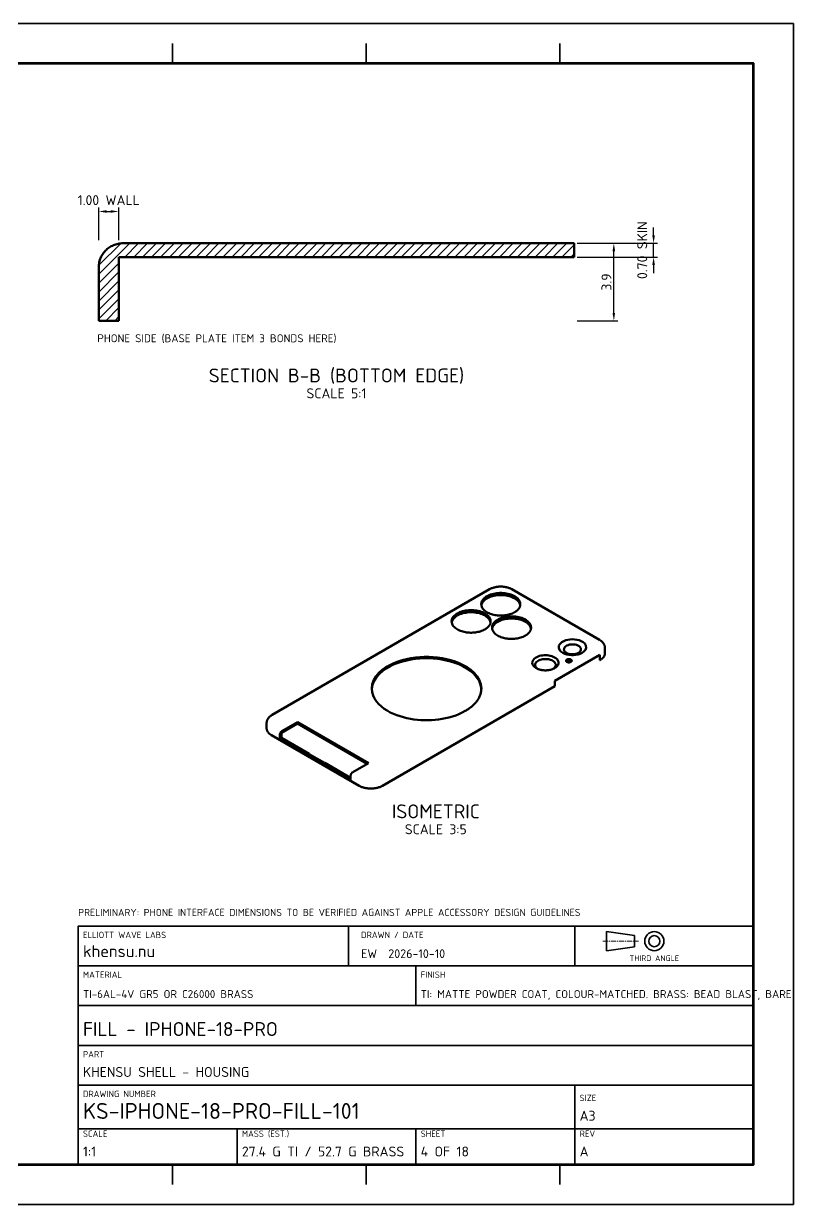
# Model space of a CAD drawing. Header units: millimetres. Extents: x 0 to 420, y 0 to 297.
# Drawn here: x 226.3 to 420, y 0 to 297 of the extents above; entities that cross this region are included whole.
import ezdxf
from ezdxf.enums import TextEntityAlignment as Align

# ---------------------------------------------------------------- set-up
doc = ezdxf.new("R2010")
doc.units = ezdxf.units.MM
doc.header["$LTSCALE"] = 0.4
doc.linetypes.add('CENTER', pattern=[5.08, 3.175, -0.635, 0.635, -0.635])
for name, color, linetype, lineweight in [('BORDER', 7, 'CONTINUOUS', 70), ('CENTER', 1, 'CENTER', 18), ('DIM', 4, 'CONTINUOUS', 18), ('HATCH', 8, 'CONTINUOUS', 13), ('OUTLINE', 7, 'CONTINUOUS', 50), ('SECTION', 7, 'CONTINUOUS', 50), ('TEXT', 7, 'CONTINUOUS', 25), ('TITLE', 7, 'CONTINUOUS', 35)]:
    doc.layers.add(name, color=color, linetype=linetype, lineweight=lineweight)
doc.styles.add('KHENSU', font='isocpeur.ttf')
doc.dimstyles.new('KHENSU', dxfattribs={"dimtxt": 2.5, "dimasz": 2, "dimexe": 1, "dimexo": 0.8, "dimgap": 0.6, "dimtad": 1, "dimdsep": 46, "dimtxsty": 'KHENSU', "dimcen": -1.5, "dimclrd": 4, "dimclre": 4, "dimclrt": 7, "dimazin": 3, "dimtfac": 1, "dimtmove": 2, "dimatfit": 3})

msp = doc.modelspace()

# ---------------------------------------------------------------- hatches: boundary and pattern name
at = {"layer": 'HATCH'}
h = msp.add_hatch(dxfattribs=at)
h.set_pattern_fill('ANSI31', color=8, scale=0.5)
h.paths.add_polyline_path([(364.811, 241.75), (364.811, 240.912), (364.811, 240.074), (364.811, 239.236), (364.811, 238.399), (364.122, 238.25), (363.284, 238.25), (362.446, 238.25), (361.609, 238.25), (360.771, 238.25), (359.933, 238.25), (359.095, 238.25), (358.257, 238.25), (357.419, 238.25), (356.581, 238.25), (355.744, 238.25), (354.906, 238.25), (354.068, 238.25), (353.23, 238.25), (352.392, 238.25), (351.554, 238.25), (350.716, 238.25), (349.879, 238.25), (349.041, 238.25), (348.203, 238.25), (347.365, 238.25), (346.527, 238.25), (345.689, 238.25), (344.851, 238.25), (344.014, 238.25), (343.176, 238.25), (342.338, 238.25), (341.5, 238.25), (340.662, 238.25), (339.824, 238.25), (338.986, 238.25), (338.149, 238.25), (337.311, 238.25), (336.473, 238.25), (335.635, 238.25), (334.797, 238.25), (333.959, 238.25), (333.121, 238.25), (332.284, 238.25), (331.446, 238.25), (330.608, 238.25), (329.77, 238.25), (328.932, 238.25), (328.094, 238.25), (327.256, 238.25), (326.418, 238.25), (325.581, 238.25), (324.743, 238.25), (323.905, 238.25), (323.067, 238.25), (322.229, 238.25), (321.391, 238.25), (320.553, 238.25), (319.716, 238.25), (318.878, 238.25), (318.04, 238.25), (317.202, 238.25), (316.364, 238.25), (315.526, 238.25), (314.688, 238.25), (313.851, 238.25), (313.013, 238.25), (312.175, 238.25), (311.337, 238.25), (310.499, 238.25), (309.661, 238.25), (308.823, 238.25), (307.986, 238.25), (307.148, 238.25), (306.31, 238.25), (305.472, 238.25), (304.634, 238.25), (303.796, 238.25), (302.958, 238.25), (302.121, 238.25), (301.283, 238.25), (300.445, 238.25), (299.607, 238.25), (298.769, 238.25), (297.931, 238.25), (297.093, 238.25), (296.256, 238.25), (295.418, 238.25), (294.58, 238.25), (293.742, 238.25), (292.904, 238.25), (292.066, 238.25), (291.228, 238.25), (290.391, 238.25), (289.553, 238.25), (288.715, 238.25), (287.877, 238.25), (287.039, 238.25), (286.201, 238.25), (285.363, 238.25), (284.526, 238.25), (283.688, 238.25), (282.85, 238.25), (282.012, 238.25), (281.174, 238.25), (280.336, 238.25), (279.498, 238.25), (278.661, 238.25), (277.823, 238.25), (276.985, 238.25), (276.147, 238.25), (275.309, 238.25), (274.471, 238.25), (273.633, 238.25), (272.796, 238.25), (271.958, 238.25), (271.12, 238.25), (270.282, 238.25), (269.444, 238.25), (268.606, 238.25), (267.768, 238.25), (266.931, 238.25), (266.093, 238.25), (265.255, 238.25), (264.417, 238.25), (263.579, 238.25), (262.741, 238.25), (261.903, 238.25), (261.066, 238.25), (260.228, 238.25), (259.39, 238.25), (258.552, 238.25), (257.714, 238.25), (256.876, 238.25), (256.038, 238.25), (255.201, 238.25), (254.363, 238.25), (253.525, 238.25), (252.687, 238.25), (251.849, 238.25), (251.011, 238.25), (250.252, 238.171), (250.252, 237.333), (250.252, 236.495), (250.252, 235.658), (250.252, 234.82), (250.252, 233.982), (250.252, 233.144), (250.252, 232.306), (250.252, 231.468), (250.252, 230.63), (250.252, 229.793), (250.252, 228.955), (250.252, 228.117), (250.252, 227.279), (250.252, 226.441), (250.252, 225.603), (250.252, 224.765), (250.252, 223.928), (250.252, 223.09), (250.252, 222.252), (249.416, 222.25), (248.578, 222.25), (247.741, 222.25), (246.903, 222.25), (246.065, 222.25), (245.227, 222.25), (245.189, 223.049), (245.189, 223.887), (245.189, 224.725), (245.189, 225.563), (245.189, 226.401), (245.189, 227.239), (245.189, 228.077), (245.189, 228.914), (245.189, 229.752), (245.189, 230.59), (245.189, 231.428), (245.189, 232.266), (245.189, 233.104), (245.189, 233.942), (245.189, 234.779), (245.189, 235.617), (245.23, 236.454), (245.388, 237.276), (245.659, 238.068), (246.039, 238.814), (246.519, 239.5), (247.09, 240.112), (247.74, 240.639), (248.457, 241.072), (249.226, 241.403), (250.033, 241.626), (250.863, 241.737), (251.701, 241.75), (252.538, 241.75), (253.376, 241.75), (254.214, 241.75), (255.052, 241.75), (255.89, 241.75), (256.728, 241.75), (257.566, 241.75), (258.403, 241.75), (259.241, 241.75), (260.079, 241.75), (260.917, 241.75), (261.755, 241.75), (262.593, 241.75), (263.431, 241.75), (264.268, 241.75), (265.106, 241.75), (265.944, 241.75), (266.782, 241.75), (267.62, 241.75), (268.458, 241.75), (269.296, 241.75), (270.133, 241.75), (270.971, 241.75), (271.809, 241.75), (272.647, 241.75), (273.485, 241.75), (274.323, 241.75), (275.161, 241.75), (275.998, 241.75), (276.836, 241.75), (277.674, 241.75), (278.512, 241.75), (279.35, 241.75), (280.188, 241.75), (281.026, 241.75), (281.863, 241.75), (282.701, 241.75), (283.539, 241.75), (284.377, 241.75), (285.215, 241.75), (286.053, 241.75), (286.891, 241.75), (287.728, 241.75), (288.566, 241.75), (289.404, 241.75), (290.242, 241.75), (291.08, 241.75), (291.918, 241.75), (292.756, 241.75), (293.593, 241.75), (294.431, 241.75), (295.269, 241.75), (296.107, 241.75), (296.945, 241.75), (297.783, 241.75), (298.621, 241.75), (299.458, 241.75), (300.296, 241.75), (301.134, 241.75), (301.972, 241.75), (302.81, 241.75), (303.648, 241.75), (304.486, 241.75), (305.323, 241.75), (306.161, 241.75), (306.999, 241.75), (307.837, 241.75), (308.675, 241.75), (309.513, 241.75), (310.351, 241.75), (311.188, 241.75), (312.026, 241.75), (312.864, 241.75), (313.702, 241.75), (314.54, 241.75), (315.378, 241.75), (316.216, 241.75), (317.053, 241.75), (317.891, 241.75), (318.729, 241.75), (319.567, 241.75), (320.405, 241.75), (321.243, 241.75), (322.081, 241.75), (322.918, 241.75), (323.756, 241.75), (324.594, 241.75), (325.432, 241.75), (326.27, 241.75), (327.108, 241.75), (327.946, 241.75), (328.784, 241.75), (329.621, 241.75), (330.459, 241.75), (331.297, 241.75), (332.135, 241.75), (332.973, 241.75), (333.811, 241.75), (334.649, 241.75), (335.486, 241.75), (336.324, 241.75), (337.162, 241.75), (338, 241.75), (338.838, 241.75), (339.676, 241.75), (340.514, 241.75), (341.351, 241.75), (342.189, 241.75), (343.027, 241.75), (343.865, 241.75), (344.703, 241.75), (345.541, 241.75), (346.379, 241.75), (347.216, 241.75), (348.054, 241.75), (348.892, 241.75), (349.73, 241.75), (350.568, 241.75), (351.406, 241.75), (352.244, 241.75), (353.081, 241.75), (353.919, 241.75), (354.757, 241.75), (355.595, 241.75), (356.433, 241.75), (357.271, 241.75), (358.109, 241.75), (358.946, 241.75), (359.784, 241.75), (360.622, 241.75), (361.46, 241.75), (362.298, 241.75), (363.136, 241.75), (363.974, 241.75), (364.811, 241.75)])

# ---------------------------------------------------------------- linework, layer by layer
at = {"layer": 'BORDER'}
msp.add_lwpolyline([(20, 10), (410, 10), (410, 287), (20, 287)], close=True, dxfattribs=at)
at = {"layer": 'CENTER'}
msp.add_line((372, 66.2), (381, 66.2), dxfattribs=at)
at = {"layer": 'OUTLINE'}
for p, q in [((343.535, 154.709), (288.805, 123.111)), ((371.195, 141.996), (349.176, 154.709)), ((372.575, 139.952), (372.575, 138.629)), ((359.958, 131.714), (371.273, 138.247)), ((371.263, 138.19), (371.263, 136.868)), ((371.263, 136.868), (371.345, 136.915)), ((359.971, 131.671), (359.971, 130.348)), ((316.614, 105.316), (359.971, 130.348)), ((287.425, 121.066), (287.425, 119.744)), ((291.18, 118.629), (295.21, 120.956)), ((291.265, 119.021), (295.21, 121.299)), ((295.21, 120.956), (295.21, 121.299)), ((295.21, 121.299), (313.029, 111.011)), ((295.21, 120.956), (312.732, 110.84)), ((288.655, 118.029), (310.675, 105.316)), ((290.756, 118.139), (290.756, 117.11)), ((291.18, 117.355), (290.756, 117.11)), ((290.756, 117.11), (297.714, 113.093)), ((291.18, 118.629), (291.18, 117.355)), ((291.18, 117.355), (298.138, 113.338)), ((298.138, 113.338), (297.714, 113.093)), ((297.714, 113.02), (298.138, 113.265)), ((297.714, 113.02), (297.714, 113.093)), ((301.617, 110.766), (297.714, 113.02)), ((298.138, 113.265), (298.138, 113.338)), ((301.977, 111.048), (298.138, 113.265)), ((301.617, 110.84), (302.041, 111.085)), ((301.617, 110.84), (308.575, 106.823)), ((301.617, 110.84), (301.617, 110.766)), ((302.041, 111.085), (308.575, 107.313)), ((313.029, 111.011), (309.084, 108.733)), ((308.575, 106.823), (308.575, 107.851))]:
    msp.add_line(p, q, dxfattribs=at)
for points in [[(349.176, 154.709), (349.01, 154.8), (348.84, 154.883), (348.667, 154.96), (348.491, 155.029), (348.312, 155.092), (348.131, 155.148), (347.949, 155.198), (347.764, 155.242), (347.579, 155.28), (347.393, 155.313), (347.205, 155.34), (347.017, 155.361), (346.828, 155.377), (346.639, 155.388), (346.45, 155.393), (346.261, 155.393), (346.071, 155.388), (345.882, 155.377), (345.694, 155.361), (345.506, 155.34), (345.318, 155.313), (345.132, 155.28), (344.946, 155.242), (344.762, 155.198), (344.58, 155.148), (344.399, 155.092), (344.22, 155.029), (344.044, 154.96), (343.871, 154.883), (343.701, 154.8), (343.535, 154.709)], [(351.275, 150.95), (351.227, 151.347), (351.09, 151.722), (350.882, 152.063), (350.621, 152.366), (350.321, 152.631), (349.994, 152.862), (349.647, 153.061), (349.285, 153.232), (348.912, 153.377), (348.531, 153.498), (348.143, 153.597), (347.75, 153.674), (347.354, 153.732), (346.955, 153.77), (346.556, 153.788), (346.155, 153.788), (345.755, 153.77), (345.357, 153.732), (344.961, 153.674), (344.568, 153.597), (344.18, 153.498), (343.799, 153.377), (343.425, 153.232), (343.064, 153.061), (342.717, 152.862), (342.39, 152.631), (342.09, 152.366), (341.829, 152.063), (341.62, 151.722), (341.484, 151.347), (341.435, 150.95)], [(351.253, 150.681), (351.15, 151.049), (350.975, 151.389), (350.745, 151.694), (350.474, 151.965), (350.174, 152.202), (349.853, 152.409), (349.515, 152.589), (349.164, 152.743), (348.805, 152.875), (348.438, 152.985), (348.066, 153.075), (347.69, 153.145), (347.31, 153.198), (346.929, 153.232), (346.547, 153.25), (346.164, 153.25), (345.782, 153.232), (345.4, 153.198), (345.021, 153.145), (344.645, 153.075), (344.273, 152.985), (343.906, 152.875), (343.546, 152.743), (343.196, 152.589), (342.858, 152.409), (342.536, 152.202), (342.236, 151.965), (341.966, 151.694), (341.736, 151.389), (341.561, 151.049), (341.458, 150.681)], [(343.808, 146.639), (343.76, 147.036), (343.623, 147.411), (343.415, 147.752), (343.154, 148.055), (342.854, 148.32), (342.527, 148.551), (342.18, 148.75), (341.818, 148.921), (341.445, 149.066), (341.064, 149.187), (340.676, 149.286), (340.283, 149.363), (339.887, 149.421), (339.488, 149.458), (339.088, 149.477), (338.688, 149.477), (338.288, 149.458), (337.89, 149.421), (337.494, 149.363), (337.101, 149.286), (336.713, 149.187), (336.332, 149.066), (335.958, 148.921), (335.597, 148.75), (335.249, 148.551), (334.923, 148.32), (334.623, 148.055), (334.362, 147.752), (334.153, 147.411), (334.016, 147.036), (333.968, 146.639)], [(343.786, 146.37), (343.683, 146.738), (343.508, 147.078), (343.278, 147.383), (343.007, 147.654), (342.707, 147.891), (342.385, 148.098), (342.047, 148.278), (341.697, 148.432), (341.338, 148.564), (340.971, 148.674), (340.599, 148.764), (340.223, 148.834), (339.843, 148.887), (339.462, 148.921), (339.08, 148.939), (338.697, 148.939), (338.314, 148.921), (337.933, 148.887), (337.554, 148.834), (337.178, 148.764), (336.806, 148.674), (336.439, 148.564), (336.079, 148.432), (335.729, 148.278), (335.391, 148.098), (335.069, 147.891), (334.769, 147.654), (334.499, 147.383), (334.269, 147.078), (334.094, 146.738), (333.991, 146.37)], [(341.435, 150.95), (341.466, 150.635), (341.554, 150.331), (341.691, 150.046), (341.869, 149.784), (342.078, 149.547), (342.311, 149.332), (342.563, 149.14), (342.83, 148.969), (343.107, 148.817), (343.394, 148.682), (343.688, 148.563), (343.987, 148.46), (344.291, 148.372), (344.599, 148.297), (344.91, 148.235), (345.223, 148.186), (345.537, 148.149), (345.853, 148.124), (346.17, 148.112), (346.487, 148.111), (346.803, 148.121), (347.119, 148.144), (347.434, 148.179), (347.747, 148.226), (348.059, 148.285), (348.367, 148.358), (348.672, 148.444), (348.972, 148.545), (349.267, 148.66), (349.555, 148.792), (349.834, 148.942)], [(349.834, 148.942), (349.906, 148.984), (349.977, 149.028), (350.048, 149.073), (350.117, 149.119), (350.185, 149.167), (350.253, 149.217), (350.319, 149.267), (350.384, 149.32), (350.448, 149.374), (350.51, 149.429), (350.571, 149.486), (350.631, 149.545), (350.689, 149.605), (350.745, 149.667), (350.799, 149.731), (350.851, 149.796), (350.901, 149.863), (350.948, 149.932), (350.993, 150.002), (351.035, 150.074), (351.075, 150.148), (351.111, 150.223), (351.144, 150.299), (351.174, 150.377), (351.201, 150.457), (351.223, 150.537), (351.242, 150.618), (351.256, 150.701), (351.267, 150.783), (351.273, 150.867), (351.275, 150.95)], [(333.968, 146.639), (333.999, 146.324), (334.087, 146.02), (334.224, 145.735), (334.402, 145.473), (334.611, 145.236), (334.844, 145.021), (335.096, 144.829), (335.362, 144.658), (335.64, 144.506), (335.927, 144.371), (336.221, 144.252), (336.52, 144.149), (336.824, 144.061), (337.132, 143.986), (337.443, 143.924), (337.756, 143.875), (338.07, 143.838), (338.386, 143.813), (338.703, 143.801), (339.02, 143.8), (339.336, 143.81), (339.652, 143.833), (339.967, 143.868), (340.28, 143.915), (340.591, 143.974), (340.9, 144.047), (341.205, 144.133), (341.505, 144.234), (341.8, 144.349), (342.088, 144.481), (342.367, 144.631)], [(342.367, 144.631), (342.439, 144.673), (342.51, 144.717), (342.581, 144.762), (342.65, 144.808), (342.718, 144.856), (342.786, 144.906), (342.852, 144.956), (342.917, 145.009), (342.981, 145.063), (343.043, 145.118), (343.104, 145.175), (343.164, 145.234), (343.222, 145.294), (343.278, 145.356), (343.332, 145.419), (343.384, 145.485), (343.434, 145.552), (343.481, 145.62), (343.526, 145.691), (343.568, 145.763), (343.608, 145.836), (343.644, 145.912), (343.677, 145.988), (343.707, 146.066), (343.733, 146.146), (343.756, 146.226), (343.775, 146.307), (343.789, 146.39), (343.8, 146.472), (343.806, 146.556), (343.808, 146.639)], [(353.991, 145.071), (353.943, 145.468), (353.806, 145.843), (353.597, 146.184), (353.336, 146.487), (353.036, 146.753), (352.71, 146.983), (352.362, 147.183), (352.001, 147.353), (351.627, 147.498), (351.246, 147.619), (350.858, 147.718), (350.465, 147.795), (350.069, 147.853), (349.671, 147.891), (349.271, 147.91), (348.871, 147.91), (348.471, 147.891), (348.072, 147.853), (347.676, 147.795), (347.283, 147.718), (346.895, 147.619), (346.514, 147.498), (346.141, 147.353), (345.779, 147.183), (345.432, 146.983), (345.105, 146.753), (344.805, 146.487), (344.544, 146.184), (344.336, 145.843), (344.199, 145.468), (344.151, 145.071)], [(353.968, 144.802), (353.865, 145.17), (353.69, 145.51), (353.46, 145.815), (353.19, 146.086), (352.89, 146.323), (352.568, 146.531), (352.23, 146.71), (351.88, 146.865), (351.52, 146.996), (351.153, 147.106), (350.781, 147.196), (350.405, 147.267), (350.026, 147.319), (349.645, 147.354), (349.262, 147.371), (348.879, 147.371), (348.497, 147.354), (348.116, 147.319), (347.736, 147.267), (347.36, 147.196), (346.988, 147.106), (346.621, 146.996), (346.262, 146.865), (345.912, 146.71), (345.574, 146.531), (345.252, 146.323), (344.952, 146.086), (344.681, 145.815), (344.451, 145.51), (344.276, 145.17), (344.173, 144.802)], [(344.151, 145.071), (344.181, 144.757), (344.269, 144.453), (344.406, 144.168), (344.584, 143.906), (344.793, 143.668), (345.027, 143.454), (345.278, 143.262), (345.545, 143.09), (345.822, 142.938), (346.109, 142.803), (346.403, 142.685), (346.702, 142.582), (347.007, 142.493), (347.314, 142.418), (347.625, 142.356), (347.938, 142.307), (348.253, 142.27), (348.569, 142.246), (348.885, 142.233), (349.202, 142.232), (349.519, 142.243), (349.834, 142.265), (350.149, 142.3), (350.463, 142.347), (350.774, 142.406), (351.082, 142.479), (351.387, 142.565), (351.687, 142.666), (351.982, 142.782), (352.27, 142.914), (352.55, 143.063)], [(352.55, 143.063), (352.622, 143.105), (352.693, 143.149), (352.763, 143.194), (352.832, 143.241), (352.901, 143.288), (352.968, 143.338), (353.034, 143.389), (353.099, 143.441), (353.163, 143.495), (353.226, 143.55), (353.287, 143.607), (353.346, 143.666), (353.404, 143.726), (353.46, 143.788), (353.514, 143.852), (353.566, 143.917), (353.616, 143.984), (353.663, 144.053), (353.708, 144.123), (353.751, 144.195), (353.79, 144.269), (353.827, 144.344), (353.86, 144.421), (353.89, 144.499), (353.916, 144.578), (353.938, 144.658), (353.957, 144.74), (353.972, 144.822), (353.982, 144.905), (353.989, 144.988), (353.991, 145.071)], [(366.838, 138.733), (367.297, 139.06), (367.66, 139.489), (367.846, 140.017), (367.775, 140.571), (367.482, 141.05), (367.06, 141.422), (366.571, 141.702), (366.045, 141.906), (365.498, 142.044), (364.94, 142.124), (364.376, 142.15), (363.813, 142.122), (363.255, 142.04), (362.709, 141.9), (362.184, 141.694), (361.696, 141.411), (361.278, 141.034), (360.991, 140.552), (360.929, 139.997), (361.124, 139.471), (361.492, 139.046), (361.953, 138.722), (362.462, 138.483), (363.001, 138.313), (363.556, 138.205), (364.119, 138.152), (364.682, 138.154), (365.241, 138.208), (365.79, 138.318), (366.326, 138.489), (366.838, 138.733)], [(365.913, 138.728), (366.199, 138.931), (366.425, 139.199), (366.541, 139.527), (366.497, 139.873), (366.314, 140.171), (366.051, 140.403), (365.747, 140.577), (365.419, 140.704), (365.079, 140.79), (364.731, 140.84), (364.38, 140.856), (364.029, 140.838), (363.682, 140.787), (363.342, 140.7), (363.015, 140.572), (362.711, 140.395), (362.451, 140.161), (362.272, 139.861), (362.234, 139.515), (362.355, 139.188), (362.584, 138.923), (362.871, 138.721), (363.188, 138.572), (363.524, 138.466), (363.869, 138.399), (364.22, 138.366), (364.571, 138.367), (364.918, 138.401), (365.261, 138.469), (365.594, 138.576), (365.913, 138.728)], [(372.575, 139.952), (372.573, 140.035), (372.567, 140.119), (372.558, 140.201), (372.545, 140.284), (372.529, 140.366), (372.509, 140.447), (372.486, 140.527), (372.459, 140.606), (372.429, 140.683), (372.396, 140.76), (372.36, 140.835), (372.321, 140.909), (372.28, 140.981), (372.235, 141.052), (372.189, 141.121), (372.14, 141.188), (372.088, 141.254), (372.035, 141.318), (371.979, 141.38), (371.922, 141.441), (371.863, 141.5), (371.802, 141.557), (371.74, 141.612), (371.676, 141.666), (371.611, 141.718), (371.544, 141.768), (371.477, 141.817), (371.408, 141.864), (371.338, 141.91), (371.267, 141.954), (371.195, 141.996)], [(313.867, 129.75), (314.002, 130.862), (314.386, 131.915), (314.97, 132.872), (315.703, 133.721), (316.543, 134.465), (317.46, 135.112), (318.433, 135.671), (319.449, 136.151), (320.495, 136.557), (321.565, 136.896), (322.653, 137.173), (323.755, 137.391), (324.866, 137.552), (325.984, 137.658), (327.105, 137.711), (328.228, 137.711), (329.349, 137.658), (330.467, 137.552), (331.578, 137.391), (332.68, 137.173), (333.768, 136.896), (334.838, 136.557), (335.885, 136.151), (336.9, 135.671), (337.873, 135.112), (338.79, 134.465), (339.63, 133.721), (340.363, 132.872), (340.947, 131.915), (341.331, 130.862), (341.467, 129.75)], [(313.87, 129.578), (314.042, 130.674), (314.453, 131.705), (315.053, 132.639), (315.793, 133.468), (316.635, 134.194), (317.549, 134.825), (318.517, 135.371), (319.525, 135.84), (320.563, 136.238), (321.624, 136.57), (322.702, 136.841), (323.793, 137.054), (324.893, 137.212), (326, 137.316), (327.111, 137.368), (328.222, 137.368), (329.333, 137.316), (330.44, 137.212), (331.54, 137.054), (332.631, 136.841), (333.709, 136.57), (334.77, 136.238), (335.808, 135.84), (336.816, 135.371), (337.784, 134.825), (338.698, 134.194), (339.54, 133.468), (340.28, 132.639), (340.88, 131.705), (341.291, 130.674), (341.463, 129.578)], [(359.935, 134.88), (360.258, 135.097), (360.542, 135.362), (360.763, 135.681), (360.888, 136.048), (360.883, 136.436), (360.751, 136.8), (360.524, 137.116), (360.236, 137.377), (359.911, 137.591), (359.562, 137.763), (359.197, 137.898), (358.822, 138.001), (358.439, 138.074), (358.053, 138.118), (357.664, 138.136), (357.274, 138.127), (356.887, 138.092), (356.503, 138.028), (356.125, 137.936), (355.756, 137.812), (355.4, 137.653), (355.066, 137.454), (354.764, 137.209), (354.513, 136.912), (354.345, 136.562), (354.295, 136.178), (354.379, 135.8), (354.572, 135.463), (354.838, 135.18), (355.15, 134.948), (355.491, 134.76)], [(359.453, 134.65), (359.697, 134.818), (359.911, 135.022), (360.077, 135.266), (360.172, 135.546), (360.171, 135.84), (360.074, 136.119), (359.907, 136.362), (359.692, 136.566), (359.448, 136.733), (359.185, 136.869), (358.909, 136.976), (358.625, 137.06), (358.335, 137.121), (358.042, 137.16), (357.746, 137.18), (357.45, 137.18), (357.155, 137.16), (356.861, 137.121), (356.572, 137.06), (356.288, 136.976), (356.012, 136.868), (355.749, 136.733), (355.505, 136.566), (355.29, 136.362), (355.122, 136.119), (355.026, 135.84), (355.025, 135.546), (355.119, 135.266), (355.286, 135.022), (355.5, 134.818), (355.744, 134.65)], [(364.216, 136.743), (364.209, 136.801), (364.189, 136.856), (364.158, 136.906), (364.12, 136.95), (364.076, 136.989), (364.028, 137.023), (363.977, 137.052), (363.924, 137.077), (363.87, 137.098), (363.814, 137.116), (363.757, 137.13), (363.7, 137.142), (363.642, 137.15), (363.583, 137.156), (363.525, 137.159), (363.466, 137.159), (363.408, 137.156), (363.35, 137.15), (363.292, 137.142), (363.234, 137.13), (363.177, 137.116), (363.121, 137.098), (363.067, 137.077), (363.014, 137.052), (362.963, 137.023), (362.915, 136.989), (362.871, 136.95), (362.833, 136.906), (362.803, 136.856), (362.783, 136.801), (362.776, 136.743)], [(362.776, 136.743), (362.78, 136.697), (362.793, 136.653), (362.813, 136.611), (362.839, 136.573), (362.87, 136.538), (362.904, 136.506), (362.941, 136.478), (362.98, 136.453), (363.02, 136.431), (363.062, 136.411), (363.105, 136.394), (363.149, 136.379), (363.194, 136.366), (363.239, 136.355), (363.284, 136.346), (363.33, 136.339), (363.376, 136.333), (363.422, 136.33), (363.468, 136.328), (363.515, 136.328), (363.561, 136.329), (363.607, 136.333), (363.654, 136.338), (363.699, 136.344), (363.745, 136.353), (363.79, 136.364), (363.835, 136.376), (363.879, 136.391), (363.922, 136.408), (363.964, 136.427), (364.005, 136.449)], [(364.005, 136.449), (364.015, 136.455), (364.026, 136.462), (364.036, 136.468), (364.046, 136.475), (364.056, 136.482), (364.066, 136.489), (364.076, 136.497), (364.085, 136.505), (364.095, 136.512), (364.104, 136.521), (364.113, 136.529), (364.121, 136.537), (364.13, 136.546), (364.138, 136.555), (364.146, 136.565), (364.154, 136.574), (364.161, 136.584), (364.168, 136.594), (364.174, 136.604), (364.181, 136.615), (364.186, 136.626), (364.192, 136.637), (364.196, 136.648), (364.201, 136.659), (364.205, 136.671), (364.208, 136.683), (364.211, 136.695), (364.213, 136.707), (364.214, 136.719), (364.215, 136.731), (364.216, 136.743)], [(371.263, 138.19), (371.263, 138.192), (371.263, 138.194), (371.263, 138.196), (371.263, 138.198), (371.263, 138.2), (371.263, 138.201), (371.264, 138.203), (371.264, 138.205), (371.264, 138.207), (371.264, 138.209), (371.264, 138.211), (371.265, 138.212), (371.265, 138.214), (371.265, 138.216), (371.266, 138.218), (371.266, 138.22), (371.266, 138.222), (371.267, 138.223), (371.267, 138.225), (371.267, 138.227), (371.268, 138.229), (371.268, 138.231), (371.269, 138.232), (371.269, 138.234), (371.27, 138.236), (371.27, 138.238), (371.271, 138.24), (371.271, 138.241), (371.272, 138.243), (371.272, 138.245), (371.273, 138.247)], [(371.345, 136.915), (371.406, 136.951), (371.467, 136.988), (371.527, 137.027), (371.586, 137.066), (371.644, 137.107), (371.702, 137.149), (371.758, 137.193), (371.814, 137.237), (371.868, 137.283), (371.922, 137.331), (371.974, 137.379), (372.025, 137.429), (372.074, 137.481), (372.122, 137.534), (372.168, 137.588), (372.212, 137.644), (372.255, 137.701), (372.295, 137.76), (372.334, 137.82), (372.37, 137.881), (372.404, 137.944), (372.435, 138.008), (372.463, 138.074), (372.488, 138.14), (372.511, 138.208), (372.53, 138.277), (372.546, 138.346), (372.558, 138.416), (372.567, 138.487), (372.573, 138.558), (372.575, 138.629)], [(355.491, 134.76), (355.618, 134.702), (355.748, 134.648), (355.879, 134.6), (356.012, 134.555), (356.146, 134.515), (356.281, 134.479), (356.417, 134.447), (356.554, 134.419), (356.692, 134.394), (356.831, 134.373), (356.97, 134.356), (357.109, 134.342), (357.249, 134.332), (357.388, 134.325), (357.528, 134.322), (357.668, 134.322), (357.808, 134.325), (357.948, 134.332), (358.088, 134.342), (358.227, 134.356), (358.366, 134.373), (358.504, 134.394), (358.642, 134.419), (358.779, 134.447), (358.916, 134.479), (359.051, 134.515), (359.185, 134.555), (359.318, 134.6), (359.449, 134.648), (359.579, 134.702), (359.706, 134.76)], [(359.706, 134.76), (359.714, 134.763), (359.721, 134.767), (359.729, 134.771), (359.736, 134.774), (359.744, 134.778), (359.751, 134.782), (359.759, 134.785), (359.766, 134.789), (359.773, 134.793), (359.781, 134.797), (359.788, 134.8), (359.796, 134.804), (359.803, 134.808), (359.811, 134.812), (359.818, 134.816), (359.825, 134.819), (359.833, 134.823), (359.84, 134.827), (359.847, 134.831), (359.855, 134.835), (359.862, 134.839), (359.869, 134.843), (359.877, 134.847), (359.884, 134.851), (359.891, 134.855), (359.899, 134.859), (359.906, 134.863), (359.913, 134.867), (359.92, 134.872), (359.928, 134.876), (359.935, 134.88)], [(364.044, 136.474), (364.013, 136.494), (363.98, 136.512), (363.947, 136.528), (363.913, 136.543), (363.878, 136.556), (363.843, 136.568), (363.808, 136.579), (363.772, 136.588), (363.735, 136.596), (363.699, 136.603), (363.662, 136.609), (363.625, 136.613), (363.588, 136.617), (363.551, 136.619), (363.514, 136.62), (363.477, 136.62), (363.44, 136.619), (363.403, 136.617), (363.366, 136.613), (363.329, 136.609), (363.292, 136.603), (363.256, 136.596), (363.22, 136.588), (363.184, 136.579), (363.148, 136.568), (363.113, 136.556), (363.078, 136.543), (363.044, 136.528), (363.011, 136.512), (362.979, 136.494), (362.947, 136.474)], [(359.971, 131.671), (359.971, 131.672), (359.971, 131.674), (359.971, 131.675), (359.971, 131.677), (359.971, 131.678), (359.971, 131.68), (359.97, 131.681), (359.97, 131.683), (359.97, 131.684), (359.97, 131.686), (359.969, 131.687), (359.969, 131.689), (359.969, 131.69), (359.968, 131.691), (359.968, 131.693), (359.968, 131.694), (359.967, 131.696), (359.967, 131.697), (359.966, 131.699), (359.966, 131.7), (359.965, 131.701), (359.964, 131.703), (359.964, 131.704), (359.963, 131.705), (359.962, 131.707), (359.962, 131.708), (359.961, 131.709), (359.96, 131.711), (359.959, 131.712), (359.959, 131.713), (359.958, 131.714)], [(337.425, 124.116), (336.641, 123.697), (335.833, 123.327), (335.006, 123.003), (334.164, 122.721), (333.309, 122.479), (332.444, 122.275), (331.571, 122.108), (330.692, 121.976), (329.809, 121.879), (328.923, 121.816), (328.035, 121.785), (327.146, 121.788), (326.258, 121.824), (325.372, 121.893), (324.49, 121.996), (323.612, 122.134), (322.74, 122.307), (321.877, 122.517), (321.024, 122.766), (320.184, 123.055), (319.36, 123.388), (318.556, 123.766), (317.777, 124.193), (317.03, 124.674), (316.323, 125.212), (315.669, 125.813), (315.082, 126.48), (314.584, 127.215), (314.198, 128.014), (313.952, 128.867), (313.867, 129.75)], [(341.467, 129.75), (341.461, 129.516), (341.443, 129.282), (341.413, 129.05), (341.372, 128.819), (341.32, 128.591), (341.257, 128.365), (341.183, 128.143), (341.099, 127.924), (341.006, 127.709), (340.904, 127.499), (340.794, 127.292), (340.675, 127.09), (340.549, 126.893), (340.416, 126.7), (340.276, 126.512), (340.13, 126.329), (339.978, 126.151), (339.821, 125.977), (339.659, 125.808), (339.492, 125.643), (339.321, 125.483), (339.146, 125.328), (338.967, 125.177), (338.784, 125.03), (338.599, 124.887), (338.41, 124.749), (338.218, 124.615), (338.023, 124.484), (337.826, 124.358), (337.626, 124.235), (337.425, 124.116)], [(288.805, 123.111), (288.733, 123.068), (288.662, 123.024), (288.592, 122.979), (288.523, 122.932), (288.456, 122.883), (288.389, 122.832), (288.324, 122.78), (288.26, 122.727), (288.198, 122.671), (288.137, 122.614), (288.078, 122.555), (288.021, 122.495), (287.965, 122.433), (287.912, 122.369), (287.86, 122.303), (287.811, 122.235), (287.765, 122.166), (287.72, 122.096), (287.679, 122.023), (287.64, 121.95), (287.604, 121.874), (287.571, 121.798), (287.541, 121.72), (287.514, 121.641), (287.491, 121.561), (287.471, 121.48), (287.455, 121.398), (287.442, 121.316), (287.433, 121.233), (287.427, 121.15), (287.425, 121.066)], [(288.655, 118.029), (288.594, 118.065), (288.533, 118.103), (288.473, 118.141), (288.414, 118.181), (288.356, 118.222), (288.298, 118.264), (288.242, 118.307), (288.186, 118.352), (288.132, 118.398), (288.078, 118.445), (288.026, 118.494), (287.975, 118.544), (287.926, 118.595), (287.878, 118.648), (287.832, 118.703), (287.788, 118.758), (287.745, 118.816), (287.705, 118.874), (287.666, 118.934), (287.63, 118.996), (287.596, 119.059), (287.565, 119.123), (287.537, 119.188), (287.512, 119.255), (287.489, 119.322), (287.47, 119.391), (287.454, 119.46), (287.442, 119.531), (287.433, 119.601), (287.427, 119.672), (287.425, 119.744)], [(291.265, 119.021), (291.236, 119.003), (291.207, 118.984), (291.18, 118.964), (291.153, 118.942), (291.127, 118.92), (291.102, 118.897), (291.078, 118.873), (291.055, 118.848), (291.032, 118.822), (291.011, 118.796), (290.99, 118.769), (290.969, 118.742), (290.95, 118.713), (290.931, 118.685), (290.913, 118.656), (290.896, 118.626), (290.88, 118.596), (290.865, 118.566), (290.85, 118.535), (290.836, 118.504), (290.824, 118.472), (290.812, 118.44), (290.801, 118.408), (290.791, 118.375), (290.782, 118.342), (290.774, 118.309), (290.768, 118.275), (290.763, 118.241), (290.759, 118.207), (290.756, 118.173), (290.756, 118.139)], [(309.084, 108.733), (309.055, 108.715), (309.026, 108.696), (308.999, 108.676), (308.972, 108.655), (308.947, 108.632), (308.922, 108.609), (308.897, 108.585), (308.874, 108.56), (308.851, 108.534), (308.83, 108.508), (308.809, 108.481), (308.788, 108.454), (308.769, 108.426), (308.75, 108.397), (308.732, 108.368), (308.715, 108.338), (308.699, 108.308), (308.684, 108.278), (308.669, 108.247), (308.655, 108.216), (308.643, 108.184), (308.631, 108.152), (308.62, 108.12), (308.61, 108.087), (308.601, 108.054), (308.594, 108.021), (308.587, 107.987), (308.582, 107.954), (308.578, 107.92), (308.575, 107.886), (308.575, 107.851)], [(310.675, 105.316), (310.85, 105.221), (311.029, 105.134), (311.211, 105.054), (311.397, 104.982), (311.585, 104.917), (311.776, 104.859), (311.968, 104.808), (312.162, 104.762), (312.357, 104.723), (312.553, 104.689), (312.751, 104.662), (312.949, 104.64), (313.147, 104.623), (313.346, 104.612), (313.545, 104.607), (313.744, 104.607), (313.943, 104.612), (314.142, 104.623), (314.341, 104.64), (314.539, 104.662), (314.736, 104.689), (314.932, 104.723), (315.127, 104.762), (315.321, 104.808), (315.514, 104.859), (315.704, 104.917), (315.892, 104.982), (316.078, 105.054), (316.261, 105.134), (316.44, 105.221), (316.614, 105.316)]]:
    msp.add_lwpolyline(points, dxfattribs=at)
at = {"layer": 'SECTION'}
for p, q in [((251.268, 241.75), (364.811, 241.75)), ((364.811, 241.75), (364.811, 238.25)), ((364.811, 238.25), (250.252, 238.25)), ((250.252, 238.25), (250.252, 222.25)), ((245.189, 222.25), (245.189, 235.75)), ((250.252, 222.25), (245.189, 222.25))]:
    msp.add_line(p, q, dxfattribs=at)
msp.add_lwpolyline([(245.189, 235.75), (245.197, 236.056), (245.22, 236.361), (245.26, 236.665), (245.314, 236.966), (245.385, 237.264), (245.47, 237.557), (245.571, 237.846), (245.686, 238.13), (245.816, 238.407), (245.96, 238.677), (246.117, 238.94), (246.288, 239.194), (246.471, 239.439), (246.667, 239.674), (246.874, 239.9), (247.092, 240.114), (247.322, 240.317), (247.561, 240.508), (247.809, 240.687), (248.066, 240.853), (248.331, 241.006), (248.604, 241.145), (248.883, 241.271), (249.168, 241.382), (249.458, 241.479), (249.753, 241.561), (250.051, 241.629), (250.353, 241.682), (250.657, 241.72), (250.962, 241.742), (251.268, 241.75)], dxfattribs=at)
at = {"layer": 'TITLE'}
for p, q in [((263.75, 287), (263.75, 292)), ((312.5, 287), (312.5, 292)), ((361.25, 287), (361.25, 292)), ((308, 60), (308, 70)), ((365, 60), (365, 70)), ((240, 60), (410, 60)), ((325, 50), (325, 60)), ((240, 50), (410, 50)), ((240, 40), (410, 40)), ((240, 30), (410, 30)), ((365, 10), (365, 30)), ((240, 19), (410, 19)), ((280, 10), (280, 19)), ((325, 10), (325, 19)), ((263.75, 10), (263.75, 5)), ((312.5, 10), (312.5, 5)), ((361.25, 10), (361.25, 5))]:
    msp.add_line(p, q, dxfattribs=at)
for points in [[(0, 0), (420, 0), (420, 297), (0, 297)], [(240, 10), (410, 10), (410, 70), (240, 70)], [(373, 63.8), (380, 64.8), (380, 67.6), (373, 68.6)]]:
    msp.add_lwpolyline(points, close=True, dxfattribs=at)
for radius in [2.4, 1.4]:
    msp.add_circle((385, 66.2), radius, dxfattribs=at)

# ---------------------------------------------------------------- texts
at = {"layer": 'TEXT', "style": 'KHENSU'}
for s, height, p in [('PHONE SIDE (BASE PLATE ITEM 3 BONDS HERE)', 2, (244.811, 216.25)), ('khensu.nu', 3, (241.2, 61.3)), ('EW  2026-10-10', 2.2, (311.2, 61.3)), ('TI-6AL-4V GR5 OR C26000 BRASS', 2, (241.2, 51.3)), ('TI: MATTE POWDER COAT, COLOUR-MATCHED. BRASS: BEAD BLAST, BARE', 2, (326.2, 51.3)), ('FILL - IPHONE-18-PRO', 3.5, (241.2, 41.3)), ('KHENSU SHELL - HOUSING', 2.5, (241.2, 31.3)), ('KS-IPHONE-18-PRO-FILL-101', 4, (241.2, 20.3)), ('A3', 2.5, (366.2, 20.3)), ('1:1', 2.5, (241.2, 11.3)), ('27.4 G TI / 52.7 G BRASS', 2.5, (281.2, 11.3)), ('4 OF 18', 2.5, (326.2, 11.3)), ('A', 2.5, (366.2, 11.3))]:
    msp.add_text(s, height=height, dxfattribs=at).set_placement(p, align=Align.BOTTOM_LEFT)
for s, height, p in [('SECTION B-B (BOTTOM EDGE)', 3.5, (305, 210.25)), ('SCALE 5:1', 2.5, (305, 205.25)), ('ISOMETRIC', 3.5, (330, 100.606)), ('SCALE 3:5', 2.5, (330, 95.606))]:
    msp.add_text(s, height=height, dxfattribs=at).set_placement(p, align=Align.TOP_CENTER)
at = {"layer": 'TITLE', "style": 'KHENSU'}
for s, height, p in [('PRELIMINARY: PHONE INTERFACE DIMENSIONS TO BE VERIFIED AGAINST APPLE ACCESSORY DESIGN GUIDELINES', 1.8, (240, 72)), ('ELLIOTT WAVE LABS', 1.6, (241.2, 66.5)), ('DRAWN / DATE', 1.6, (311.2, 66.5)), ('MATERIAL', 1.6, (241.2, 56.5)), ('FINISH', 1.6, (326.2, 56.5)), ('PART', 1.6, (241.2, 36.5)), ('DRAWING NUMBER', 1.6, (241.2, 26.5)), ('SIZE', 1.6, (366.2, 25.5)), ('SCALE', 1.6, (241.2, 16.5)), ('MASS (EST.)', 1.6, (281.2, 16.5)), ('SHEET', 1.6, (326.2, 16.5)), ('REV', 1.6, (366.2, 16.5))]:
    msp.add_text(s, height=height, dxfattribs=at).set_placement(p, align=Align.BOTTOM_LEFT)
msp.add_text('THIRD ANGLE', height=1.4, dxfattribs=at).set_placement((385, 60.8), align=Align.BOTTOM_CENTER)

# ---------------------------------------------------------------- dimensions: what is measured, and where the dimension line sits
at = {"layer": 'DIM'}
msp.add_linear_dim(base=(245.189, 249.75), p1=(245.189, 241.75), p2=(250.189, 241.75), text='1.00 WALL', dimstyle='KHENSU', override={"dimlfac": 0.2}, dxfattribs=at).render()
msp.add_linear_dim(base=(384.811, 238.25), p1=(364.811, 238.25), p2=(364.811, 241.75), angle=90, text='0.70 SKIN', dimstyle='KHENSU', override={"dimlfac": 0.2}, dxfattribs=at).render()
msp.add_linear_dim(base=(374.811, 222.25), p1=(364.811, 222.25), p2=(364.811, 241.75), angle=90, dimstyle='KHENSU', override={"dimlfac": 0.2}, dxfattribs=at).render()

doc.saveas('drawing.dxf')
